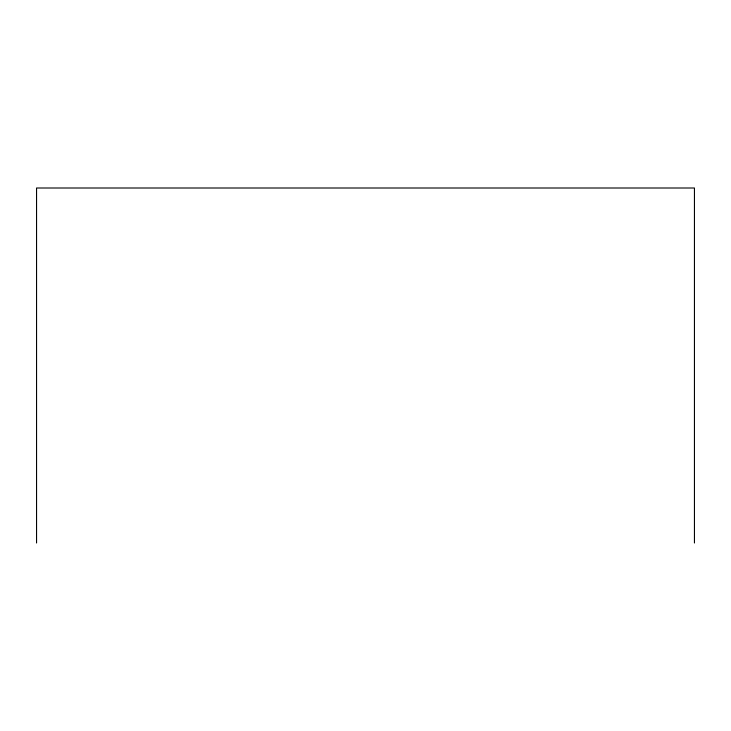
<?xml version="1.0" encoding="UTF-8"?>
<svg xmlns="http://www.w3.org/2000/svg" width="731" height="731" viewBox="0 0 731 731"><rect width="100%" height="100%" fill="white"/><g stroke="black" fill="none" stroke-linecap="round" stroke-linejoin="round"><path stroke-width="1.1" d="M694.45 542.996L694.45 188.004L36.55 188.004L36.55 542.996"/></g></svg>
